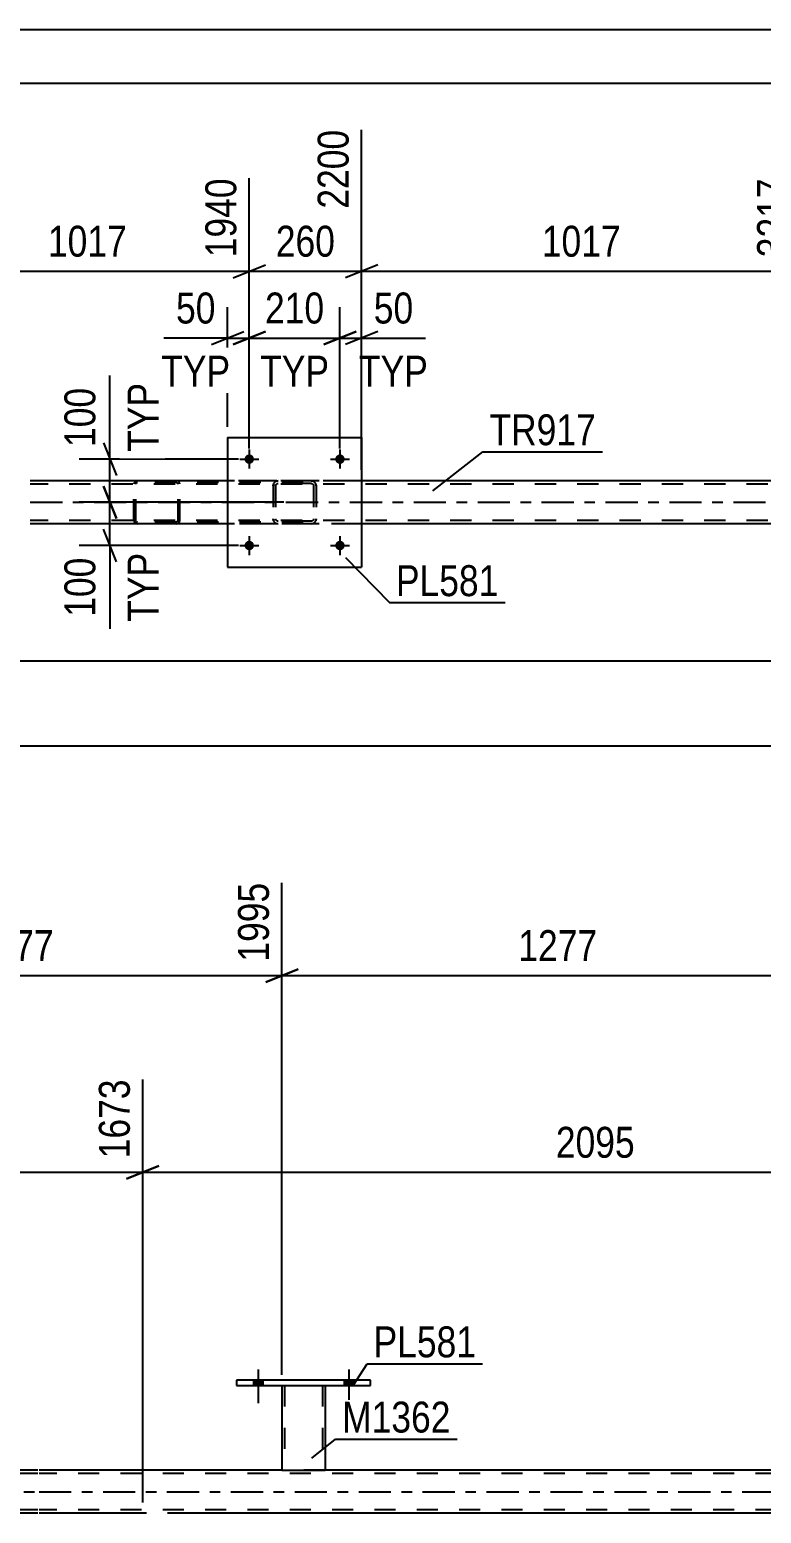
# Model space of a CAD drawing. Header units: millimetres. Extents: x 0 to 841, y 0 to 594.
# Drawn here: x 95.8 to 163.5, y 456.5 to 594 of the extents above; entities that cross this region are included whole.
import ezdxf

# ---------------------------------------------------------------- set-up
doc = ezdxf.new("R2010")
doc.units = ezdxf.units.MM
doc.linetypes.add('DXK_LINE_DOT2', pattern=[3.9198, 1.9599, -1.9599])
doc.linetypes.add('DXK_LINE_DOT3', pattern=[5.9187, 2.979, -0.9799, 0.9799, -0.9799])
doc.styles.add('Arial Narrow', font='ARIALN.TTF', dxfattribs={"height": 0.2})

# ---------------------------------------------------------------- blocks, each defined once
blk = doc.blocks.new('Unknown-814735391-1133')
at = {"color": 5, "linetype": 'Continuous'}
for p, q in [((841, 594), (0, 594)), ((836, 589), (5, 589))]:
    blk.add_line(p, q, dxfattribs=at)
blk = doc.blocks.new('Bolt-814735391-5138 - 5134')
at = {"linetype": 'Continuous'}
for points in [[(116.55, 554.21, -1), (115.67, 554.21, -1)], [(124.95, 554.21, -1), (124.07, 554.21, -1)]]:
    blk.add_hatch(color=1, dxfattribs=at).paths.add_polyline_path(points)
at = {"color": 1, "linetype": 'Continuous'}
for p, q in [((115.23, 554.21), (116.99, 554.21)), ((116.11, 555.09), (116.11, 553.33)), ((123.63, 554.21), (125.39, 554.21)), ((124.51, 555.09), (124.51, 553.33))]:
    blk.add_line(p, q, dxfattribs=at)
blk = doc.blocks.new('Bolt-814735391-5139 - 5134')
at = {"linetype": 'Continuous'}
for points in [[(116.55, 546.21, -1), (115.67, 546.21, -1)], [(124.95, 546.21, -1), (124.07, 546.21, -1)]]:
    blk.add_hatch(color=1, dxfattribs=at).paths.add_polyline_path(points)
at = {"color": 1, "linetype": 'Continuous'}
for p, q in [((116.11, 547.09), (116.11, 545.33)), ((124.51, 547.09), (124.51, 545.33)), ((115.23, 546.21), (116.99, 546.21)), ((123.63, 546.21), (125.39, 546.21))]:
    blk.add_line(p, q, dxfattribs=at)
blk = doc.blocks.new('Part-814735391-5174 - 5134')
at = {"color": 2, "linetype": 'Continuous'}
for p, q in [((114.11, 556.21), (114.11, 544.21)), ((114.11, 556.21), (126.51, 556.21)), ((126.51, 556.21), (126.51, 544.21)), ((114.11, 544.21), (126.51, 544.21))]:
    blk.add_line(p, q, dxfattribs=at)
blk = doc.blocks.new('Part-814735391-5175 - 5134')
at = {"color": 7, "linetype": 'DXK_LINE_DOT2'}
for p, q in [((118.31, 551.73), (118.35, 551.92)), ((118.35, 551.92), (118.31, 551.73)), ((118.31, 551.73), (118.31, 548.69)), ((118.55, 551.73), (118.57, 551.83)), ((118.55, 551.73), (118.55, 548.69)), ((118.57, 551.83), (118.62, 551.9)), ((118.61, 552.18), (118.79, 552.21)), ((118.79, 552.21), (118.61, 552.18)), ((118.62, 551.9), (118.7, 551.96)), ((118.7, 551.96), (118.79, 551.97)), ((121.83, 552.21), (118.79, 552.21)), ((121.83, 551.97), (118.79, 551.97)), ((121.83, 552.21), (122.02, 552.18)), ((122.02, 552.18), (121.83, 552.21)), ((121.83, 551.97), (121.92, 551.96)), ((121.92, 551.96), (122, 551.9)), ((122, 551.9), (122.05, 551.83)), ((122.05, 551.83), (122.07, 551.73)), ((122.07, 551.73), (122.07, 548.69)), ((122.28, 551.92), (122.31, 551.73)), ((122.31, 551.73), (122.28, 551.92)), ((122.31, 551.73), (122.31, 548.69)), ((118.35, 548.51), (118.31, 548.69)), ((118.31, 548.69), (118.35, 548.51)), ((118.57, 548.6), (118.55, 548.69)), ((118.62, 548.52), (118.57, 548.6)), ((118.7, 548.47), (118.62, 548.52)), ((118.79, 548.45), (118.7, 548.47)), ((121.83, 548.45), (118.79, 548.45)), ((121.92, 548.47), (121.83, 548.45)), ((122, 548.52), (121.92, 548.47)), ((122.05, 548.6), (122, 548.52)), ((122.07, 548.69), (122.05, 548.6)), ((122.31, 548.69), (122.28, 548.51)), ((122.28, 548.51), (122.31, 548.69)), ((118.79, 548.21), (118.61, 548.25)), ((118.61, 548.25), (118.79, 548.21)), ((121.83, 548.21), (118.79, 548.21)), ((122.02, 548.25), (121.83, 548.21)), ((121.83, 548.21), (122.02, 548.25))]:
    blk.add_line(p, q, dxfattribs=at)
at = {"color": 7, "linetype": 'DXK_LINE_DOT3'}
blk.add_line((120.31, 550.21), (120.31, 550.21), dxfattribs=at)
at = {"color": 7, "linetype": 'DXK_LINE_DOT2'}
for centre, start, end in [((118.79, 551.73), 112.5, 157.5), ((118.79, 551.73), 112.5, 157.5), ((121.83, 551.73), 22.5, 67.5), ((121.83, 551.73), 22.5, 67.5), ((118.79, 548.69), 202.5, 247.5), ((118.79, 548.69), 202.5, 247.5), ((121.83, 548.69), 292.5, 337.5), ((121.83, 548.69), 292.5, 337.5)]:
    blk.add_arc(centre, 0.48, start, end, dxfattribs=at)
blk = doc.blocks.new('Part-814735391-5275 - 5134')
at = {"color": 7, "linetype": 'DXK_LINE_DOT2'}
for p, q in [((105.46, 552.02), (105.43, 551.89)), ((105.43, 548.53), (105.43, 551.89)), ((105.6, 551.89), (105.61, 551.95)), ((105.6, 548.53), (105.6, 551.89)), ((105.61, 551.95), (105.65, 552.01)), ((105.77, 552.21), (105.64, 552.19)), ((105.65, 552.01), (105.71, 552.04)), ((105.71, 552.04), (105.77, 552.05)), ((121.1, 552.21), (105.77, 552.21)), ((121.1, 552.05), (105.77, 552.05)), ((109.48, 552.19), (109.35, 552.21)), ((109.35, 552.05), (109.41, 552.04)), ((109.41, 552.04), (109.44, 552.03)), ((109.44, 552.03), (109.47, 552.01)), ((109.47, 552.01), (109.5, 551.95)), ((109.5, 551.95), (109.52, 551.89)), ((109.52, 548.53), (109.52, 551.89)), ((109.69, 551.89), (109.66, 552.02)), ((109.69, 548.53), (109.69, 551.89)), ((105.43, 548.53), (105.46, 548.41)), ((105.61, 548.47), (105.6, 548.53)), ((105.65, 548.42), (105.61, 548.47)), ((109.5, 548.47), (109.47, 548.42)), ((109.52, 548.53), (109.5, 548.47)), ((109.66, 548.41), (109.69, 548.53)), ((105.64, 548.24), (105.77, 548.21)), ((105.65, 548.42), (105.68, 548.4)), ((105.68, 548.4), (105.71, 548.39)), ((105.71, 548.39), (105.77, 548.37)), ((121.1, 548.37), (105.77, 548.37)), ((121.1, 548.21), (105.77, 548.21)), ((109.41, 548.39), (109.35, 548.37)), ((109.35, 548.21), (109.48, 548.24)), ((109.47, 548.42), (109.41, 548.39))]:
    blk.add_line(p, q, dxfattribs=at)
for centre, start, end in [((105.76, 551.88), 110.7583, 155.68), ((109.36, 551.88), 24.32, 69.2417), ((105.76, 548.55), 204.32, 249.2417), ((109.36, 548.55), 290.7583, 335.68)]:
    blk.add_arc(centre, 0.331, start, end, dxfattribs=at)
blk = doc.blocks.new('Part-814735391-5334 - 5134')
at = {"color": 2, "linetype": 'Continuous'}
for p, q in [((114.11, 552.21), (95.83, 552.21)), ((165.19, 552.21), (126.51, 552.21)), ((114.11, 548.21), (95.83, 548.21)), ((165.19, 548.21), (126.51, 548.21))]:
    blk.add_line(p, q, dxfattribs=at)
at = {"color": 7, "linetype": 'DXK_LINE_DOT2'}
for p, q in [((759.93, 551.89), (95.83, 551.89)), ((759.93, 552.21), (114.11, 552.21)), ((126.51, 552.21), (114.11, 552.21)), ((759.93, 548.53), (95.83, 548.53)), ((756.77, 548.21), (95.83, 548.21)), ((126.51, 548.21), (114.11, 548.21))]:
    blk.add_line(p, q, dxfattribs=at)
at = {"color": 7, "linetype": 'DXK_LINE_DOT3'}
blk.add_line((95.83, 550.21), (759.93, 550.21), dxfattribs=at)
blk = doc.blocks.new('Bolt-814735391-3303 - 3299')
at = {"linetype": 'Continuous'}
for points in [[(116.49, 468.39), (117.37, 468.39), (117.37, 468.87), (116.49, 468.87)], [(124.89, 468.39), (125.77, 468.39), (125.77, 468.87), (124.89, 468.87)]]:
    blk.add_hatch(color=1, dxfattribs=at).paths.add_polyline_path(points)
at = {"color": 1, "linetype": 'Continuous'}
for p, q in [((116.49, 468.87), (116.49, 468.39)), ((116.93, 469.87), (116.93, 466.75)), ((117.37, 468.87), (117.37, 468.39)), ((124.89, 468.87), (124.89, 468.39)), ((125.33, 469.87), (125.33, 466.75)), ((125.77, 468.87), (125.77, 468.39))]:
    blk.add_line(p, q, dxfattribs=at)
blk = doc.blocks.new('Bolt-814735391-3304 - 3299')
at = {"linetype": 'Continuous'}
for points in [[(116.49, 468.39), (117.37, 468.39), (117.37, 468.87), (116.49, 468.87)], [(124.89, 468.39), (125.77, 468.39), (125.77, 468.87), (124.89, 468.87)]]:
    blk.add_hatch(color=1, dxfattribs=at).paths.add_polyline_path(points)
at = {"color": 1, "linetype": 'Continuous'}
for p, q in [((116.49, 468.87), (116.49, 468.39)), ((116.93, 469.87), (116.93, 466.75)), ((117.37, 468.87), (117.37, 468.39)), ((124.89, 468.87), (124.89, 468.39)), ((125.33, 469.87), (125.33, 466.75)), ((125.77, 468.87), (125.77, 468.39))]:
    blk.add_line(p, q, dxfattribs=at)
blk = doc.blocks.new('Part-814735391-3368 - 3299')
at = {"color": 2, "linetype": 'Continuous'}
for p, q in [((119.13, 468.39), (119.13, 460.55)), ((123.13, 468.39), (123.13, 460.55)), ((119.13, 460.55), (123.13, 460.55))]:
    blk.add_line(p, q, dxfattribs=at)
at = {"color": 7, "linetype": 'DXK_LINE_DOT2'}
for p, q in [((119.13, 468.39), (123.13, 468.39)), ((119.13, 468.39), (119.13, 468.39)), ((119.13, 468.39), (119.13, 468.39)), ((119.37, 468.39), (119.37, 460.55)), ((122.89, 468.39), (122.89, 460.55)), ((123.13, 468.39), (123.13, 468.39)), ((123.13, 468.39), (123.13, 468.39)), ((122.83, 460.55), (122.87, 460.55)), ((122.83, 460.55), (122.87, 460.55)), ((122.87, 460.55), (122.89, 460.55)), ((122.87, 460.55), (122.89, 460.55))]:
    blk.add_line(p, q, dxfattribs=at)
blk = doc.blocks.new('Part-814735391-3363 - 3299')
at = {"color": 2, "linetype": 'Continuous'}
for p, q in [((114.93, 468.87), (114.93, 468.39)), ((127.33, 468.87), (114.93, 468.87)), ((127.33, 468.39), (127.33, 468.87)), ((114.93, 468.39), (127.33, 468.39))]:
    blk.add_line(p, q, dxfattribs=at)
blk = doc.blocks.new('Part-814735391-3633 - 3299')
at = {"color": 2, "linetype": 'Continuous'}
for p, q in [((96.55, 460.55), (55.78, 460.55)), ((119.13, 460.55), (96.65, 460.55)), ((170.21, 460.55), (123.13, 460.55)), ((96.55, 456.55), (55.78, 456.55)), ((106.25, 456.55), (96.65, 456.55)), ((190.07, 456.55), (110.51, 456.55))]:
    blk.add_line(p, q, dxfattribs=at)
at = {"color": 7, "linetype": 'DXK_LINE_DOT2'}
for p, q in [((123.13, 460.55), (119.13, 460.55)), ((96.55, 460.23), (55.78, 460.23)), ((760.75, 460.23), (96.65, 460.23)), ((96.55, 456.87), (55.78, 456.87)), ((760.75, 456.87), (96.65, 456.87)), ((110.51, 456.55), (106.25, 456.55))]:
    blk.add_line(p, q, dxfattribs=at)
at = {"color": 7, "linetype": 'DXK_LINE_DOT3'}
for p, q in [((55.78, 458.55), (96.55, 458.55)), ((96.65, 458.55), (760.75, 458.55))]:
    blk.add_line(p, q, dxfattribs=at)
blk = doc.blocks.new('StraightDimension-814735391-9602 - 5134')
at = {"color": 7, "linetype": 'Continuous'}
for p, q in [((86.13, 553.21), (86.13, 582.9)), ((116.11, 555.21), (116.11, 580.23)), ((87.63, 572.22), (84.63, 571.02)), ((114.61, 571.02), (117.61, 572.22)), ((86.13, 571.62), (116.11, 571.62))]:
    blk.add_line(p, q, dxfattribs=at)
at = {"color": 0}
blk.add_wipeout([(105.38, 572.37), (105.38, 576.57), (96.87, 576.57), (96.87, 572.37)], dxfattribs=at)
at = {"color": 3, "style": 'Arial Narrow'}
blk.add_text('1017', height=2.863, dxfattribs=at).set_placement((97.47, 572.97))
at = {"color": 0, "linetype": 'Continuous'}
blk.add_wipeout([(115.51, 580.83), (111.31, 580.83), (111.31, 572.32), (115.51, 572.32)], dxfattribs=at)
at = {"color": 3, "linetype": 'Continuous', "style": 'Arial Narrow'}
blk.add_text('1940', height=2.863, rotation=90.0002, dxfattribs=at).set_placement((114.91, 572.92))
blk = doc.blocks.new('StraightDimension-814735391-5972 - 5134')
at = {"color": 7, "linetype": 'Continuous'}
for p, q in [((102.61, 551.71), (103.81, 548.71)), ((119.31, 550.21), (100.36, 550.21)), ((103.21, 546.21), (103.21, 550.21)), ((103.81, 544.71), (102.61, 547.71)), ((115.11, 546.21), (100.36, 546.21)), ((103.21, 546.21), (103.21, 538.48)), ((103.21, 546.21), (103.21, 538.48))]:
    blk.add_line(p, q, dxfattribs=at)
at = {"color": 0, "linetype": 'Continuous'}
blk.add_wipeout([(108.31, 546.14), (104.11, 546.14), (104.11, 538.55), (108.31, 538.55)], dxfattribs=at)
at = {"color": 0}
blk.add_wipeout([(102.46, 545.69), (98.26, 545.69), (98.26, 539.01), (102.46, 539.01)], dxfattribs=at)
at = {"color": 3, "style": 'Arial Narrow'}
blk.add_text('100', height=2.863, rotation=90.0002, dxfattribs=at).set_placement((101.86, 539.61))
at = {"color": 3, "linetype": 'Continuous', "style": 'Arial Narrow'}
blk.add_text('TYP', height=2.863, rotation=90.0002, dxfattribs=at).set_placement((107.71, 539.15))
blk = doc.blocks.new('StraightDimension-814735391-9601 - 5134')
at = {"color": 7, "linetype": 'Continuous'}
for p, q in [((126.51, 553.21), (126.51, 584.73)), ((116.11, 555.21), (116.11, 580.23)), ((114.61, 571.02), (117.61, 572.22)), ((128.01, 572.22), (125.01, 571.02)), ((116.11, 571.62), (126.51, 571.62))]:
    blk.add_line(p, q, dxfattribs=at)
at = {"color": 0}
blk.add_wipeout([(124.65, 572.37), (124.65, 576.57), (117.97, 576.57), (117.97, 572.37)], dxfattribs=at)
at = {"color": 3, "style": 'Arial Narrow'}
blk.add_text('260', height=2.863, dxfattribs=at).set_placement((118.57, 572.97))
at = {"color": 0, "linetype": 'Continuous'}
blk.add_wipeout([(125.91, 585.33), (121.71, 585.33), (121.71, 576.82), (125.91, 576.82)], dxfattribs=at)
at = {"color": 3, "linetype": 'Continuous', "style": 'Arial Narrow'}
blk.add_text('2200', height=2.863, rotation=90.0002, dxfattribs=at).set_placement((125.31, 577.42))
blk = doc.blocks.new('StraightDimension-814735391-5386 - 5134')
at = {"color": 7, "linetype": 'Continuous'}
blk.add_line((53.91, 535.53), (759.93, 535.53), dxfattribs=at)
blk = doc.blocks.new('StraightDimension-814735391-5929 - 5134')
at = {"color": 7, "linetype": 'Continuous'}
for p, q in [((114.11, 557.21), (114.11, 568.28)), ((116.11, 555.21), (116.11, 568.28)), ((114.11, 565.43), (108.21, 565.43)), ((114.11, 565.43), (108.21, 565.43)), ((112.61, 564.83), (115.61, 566.03)), ((114.11, 565.43), (116.11, 565.43)), ((117.61, 566.03), (114.61, 564.83))]:
    blk.add_line(p, q, dxfattribs=at)
at = {"color": 0}
blk.add_wipeout([(113.59, 566.18), (113.59, 570.38), (108.73, 570.38), (108.73, 566.18)], dxfattribs=at)
at = {"color": 0, "linetype": 'Continuous'}
blk.add_wipeout([(114.95, 560.33), (114.95, 564.53), (107.36, 564.53), (107.36, 560.33)], dxfattribs=at)
at = {"color": 3, "style": 'Arial Narrow'}
blk.add_text('50', height=2.863, dxfattribs=at).set_placement((109.33, 566.78))
at = {"color": 3, "linetype": 'Continuous', "style": 'Arial Narrow'}
blk.add_text('TYP', height=2.863, dxfattribs=at).set_placement((107.96, 560.93))
blk = doc.blocks.new('StraightDimension-814735391-5942 - 5134')
at = {"color": 7, "linetype": 'Continuous'}
for p, q in [((116.11, 555.21), (116.11, 568.28)), ((124.51, 555.21), (124.51, 568.28)), ((114.61, 564.83), (117.61, 566.03)), ((116.11, 565.43), (124.51, 565.43)), ((126.01, 566.03), (123.01, 564.83))]:
    blk.add_line(p, q, dxfattribs=at)
at = {"color": 0}
blk.add_wipeout([(123.65, 566.18), (123.65, 570.38), (116.97, 570.38), (116.97, 566.18)], dxfattribs=at)
at = {"color": 0, "linetype": 'Continuous'}
blk.add_wipeout([(124.11, 560.33), (124.11, 564.53), (116.52, 564.53), (116.52, 560.33)], dxfattribs=at)
at = {"color": 3, "style": 'Arial Narrow'}
blk.add_text('210', height=2.863, dxfattribs=at).set_placement((117.57, 566.78))
at = {"color": 3, "linetype": 'Continuous', "style": 'Arial Narrow'}
blk.add_text('TYP', height=2.863, dxfattribs=at).set_placement((117.12, 560.93))
blk = doc.blocks.new('StraightDimension-814735391-5958 - 5134')
at = {"color": 7, "linetype": 'Continuous'}
for p, q in [((124.51, 555.21), (124.51, 568.28)), ((126.51, 557.21), (126.51, 568.28)), ((123.01, 564.83), (126.01, 566.03)), ((124.51, 565.43), (126.51, 565.43)), ((128.01, 566.03), (125.01, 564.83)), ((126.51, 565.43), (132.42, 565.43)), ((126.51, 565.43), (132.42, 565.43))]:
    blk.add_line(p, q, dxfattribs=at)
at = {"color": 0}
blk.add_wipeout([(131.89, 566.18), (131.89, 570.38), (127.04, 570.38), (127.04, 566.18)], dxfattribs=at)
at = {"color": 0, "linetype": 'Continuous'}
blk.add_wipeout([(133.26, 560.33), (133.26, 564.53), (125.67, 564.53), (125.67, 560.33)], dxfattribs=at)
at = {"color": 3, "style": 'Arial Narrow'}
blk.add_text('50', height=2.863, dxfattribs=at).set_placement((127.64, 566.78))
at = {"color": 3, "linetype": 'Continuous', "style": 'Arial Narrow'}
blk.add_text('TYP', height=2.863, dxfattribs=at).set_placement((126.27, 560.93))
blk = doc.blocks.new('StraightDimension-814735391-5995 - 5134')
at = {"color": 7, "linetype": 'Continuous'}
for p, q in [((103.21, 554.21), (103.21, 561.95)), ((103.21, 554.21), (103.21, 561.95)), ((102.61, 555.71), (103.81, 552.71)), ((115.11, 554.21), (100.36, 554.21)), ((103.21, 550.21), (103.21, 554.21)), ((103.81, 548.71), (102.61, 551.71)), ((119.31, 550.21), (100.36, 550.21))]:
    blk.add_line(p, q, dxfattribs=at)
at = {"color": 0}
blk.add_wipeout([(102.46, 561.42), (98.26, 561.42), (98.26, 554.74), (102.46, 554.74)], dxfattribs=at)
at = {"color": 0, "linetype": 'Continuous'}
blk.add_wipeout([(108.31, 561.88), (104.11, 561.88), (104.11, 554.29), (108.31, 554.29)], dxfattribs=at)
at = {"color": 3, "linetype": 'Continuous', "style": 'Arial Narrow'}
blk.add_text('TYP', height=2.863, rotation=90.0002, dxfattribs=at).set_placement((107.71, 554.89))
at = {"color": 3, "style": 'Arial Narrow'}
blk.add_text('100', height=2.863, rotation=90.0002, dxfattribs=at).set_placement((101.86, 555.34))
blk = doc.blocks.new('StraightDimension-814735391-9600 - 5134')
at = {"color": 7, "linetype": 'Continuous'}
for p, q in [((126.51, 553.21), (126.51, 584.73)), ((167.19, 555.21), (167.19, 580.23)), ((128.01, 572.22), (125.01, 571.02)), ((165.69, 571.02), (168.69, 572.22)), ((126.51, 571.62), (167.19, 571.62))]:
    blk.add_line(p, q, dxfattribs=at)
at = {"color": 0}
blk.add_wipeout([(151.11, 572.37), (151.11, 576.57), (142.6, 576.57), (142.6, 572.37)], dxfattribs=at)
at = {"color": 3, "style": 'Arial Narrow'}
blk.add_text('1017', height=2.863, dxfattribs=at).set_placement((143.2, 572.97))
at = {"color": 0, "linetype": 'Continuous'}
blk.add_wipeout([(166.59, 580.83), (162.39, 580.83), (162.39, 572.32), (166.59, 572.32)], dxfattribs=at)
at = {"color": 3, "linetype": 'Continuous', "style": 'Arial Narrow'}
blk.add_text('3217', height=2.863, rotation=90.0002, dxfattribs=at).set_placement((165.99, 572.92))
blk = doc.blocks.new('StraightDimension-814735391-12029 - 5134')
at = {"color": 7, "linetype": 'Continuous'}
blk.add_line((53.27, 527.66), (760.57, 527.66), dxfattribs=at)
blk = doc.blocks.new('StraightDimension-814735391-4593 - 3299')
at = {"color": 7, "linetype": 'Continuous'}
for p, q in [((106.25, 457.54), (106.25, 496.75)), ((45.56, 466.05), (45.56, 491.27)), ((47.06, 488.74), (44.06, 487.54)), ((45.56, 488.14), (106.25, 488.14)), ((104.75, 487.54), (107.75, 488.74))]:
    blk.add_line(p, q, dxfattribs=at)
at = {"color": 0}
blk.add_wipeout([(80.16, 488.89), (80.16, 493.09), (71.65, 493.09), (71.65, 488.89)], dxfattribs=at)
at = {"color": 3, "style": 'Arial Narrow'}
blk.add_text('1673', height=2.863, dxfattribs=at).set_placement((72.25, 489.49))
at = {"color": 0, "linetype": 'Continuous'}
for points in [[(105.65, 497.35), (101.45, 497.35), (101.45, 488.84), (105.65, 488.84)], [(44.96, 491.87), (40.76, 491.87), (40.76, 488.84), (44.96, 488.84)]]:
    blk.add_wipeout(points, dxfattribs=at)
at = {"color": 3, "linetype": 'Continuous', "style": 'Arial Narrow'}
for s, height, p in [('1673', 2.863, (105.05, 489.44)), ('0', 2.86, (44.36, 489.44))]:
    blk.add_text(s, height=height, rotation=90.0002, dxfattribs=at).set_placement(p)
blk = doc.blocks.new('StraightDimension-814735391-8039 - 3299')
at = {"color": 7, "linetype": 'Continuous'}
for p, q in [((119.13, 469.39), (119.13, 514.97)), ((170.21, 469.39), (170.21, 514.97)), ((120.63, 506.96), (117.63, 505.76)), ((119.13, 506.36), (170.21, 506.36)), ((168.71, 505.76), (171.71, 506.96))]:
    blk.add_line(p, q, dxfattribs=at)
at = {"color": 0}
blk.add_wipeout([(148.93, 507.11), (148.93, 511.31), (140.42, 511.31), (140.42, 507.11)], dxfattribs=at)
at = {"color": 3, "style": 'Arial Narrow'}
blk.add_text('1277', height=2.863, dxfattribs=at).set_placement((141.02, 507.71))
at = {"color": 0, "linetype": 'Continuous'}
blk.add_wipeout([(169.61, 515.57), (165.41, 515.57), (165.41, 507.06), (169.61, 507.06)], dxfattribs=at)
at = {"color": 3, "linetype": 'Continuous', "style": 'Arial Narrow'}
blk.add_text('3272', height=2.863, rotation=90.0002, dxfattribs=at).set_placement((169.01, 507.66))
blk = doc.blocks.new('StraightDimension-814735391-4576 - 3299')
at = {"color": 7, "linetype": 'Continuous'}
for p, q in [((106.25, 457.54), (106.25, 496.75)), ((190.07, 457.54), (190.07, 496.75)), ((107.75, 488.74), (104.75, 487.54)), ((106.25, 488.14), (190.07, 488.14)), ((188.57, 487.54), (191.57, 488.74))]:
    blk.add_line(p, q, dxfattribs=at)
at = {"color": 0}
blk.add_wipeout([(152.41, 488.89), (152.41, 493.09), (143.9, 493.09), (143.9, 488.89)], dxfattribs=at)
at = {"color": 3, "style": 'Arial Narrow'}
blk.add_text('2095', height=2.863, dxfattribs=at).set_placement((144.5, 489.49))
at = {"color": 0, "linetype": 'Continuous'}
blk.add_wipeout([(189.47, 497.35), (185.27, 497.35), (185.27, 488.84), (189.47, 488.84)], dxfattribs=at)
at = {"color": 3, "linetype": 'Continuous', "style": 'Arial Narrow'}
blk.add_text('3769', height=2.863, rotation=90.0002, dxfattribs=at).set_placement((188.87, 489.44))
blk = doc.blocks.new('StraightDimension-814735391-8040 - 3299')
at = {"color": 7, "linetype": 'Continuous'}
for p, q in [((119.13, 469.39), (119.13, 514.97)), ((69.58, 469.39), (69.58, 513.14)), ((71.08, 506.96), (68.08, 505.76)), ((69.58, 506.36), (119.13, 506.36)), ((117.63, 505.76), (120.63, 506.96))]:
    blk.add_line(p, q, dxfattribs=at)
at = {"color": 0}
blk.add_wipeout([(98.61, 507.11), (98.61, 511.31), (90.1, 511.31), (90.1, 507.11)], dxfattribs=at)
at = {"color": 3, "style": 'Arial Narrow'}
blk.add_text('1277', height=2.863, dxfattribs=at).set_placement((90.7, 507.71))
at = {"color": 0, "linetype": 'Continuous'}
blk.add_wipeout([(118.53, 515.57), (114.33, 515.57), (114.33, 507.06), (118.53, 507.06)], dxfattribs=at)
at = {"color": 3, "linetype": 'Continuous', "style": 'Arial Narrow'}
blk.add_text('1995', height=2.863, rotation=90.0002, dxfattribs=at).set_placement((117.93, 507.66))
blk = doc.blocks.new('Mark-814735391-5170 - 5134')
at = {"color": 0}
blk.add_wipeout([(139.19, 541.52), (139.19, 544.52), (129.69, 544.52), (129.69, 541.52)], dxfattribs=at)
blk.add_wipeout([(139.19, 541.52), (139.19, 544.52), (129.69, 544.52), (129.69, 541.52)], dxfattribs=at)
at = {"color": 30, "linetype": 'Continuous'}
for p, q in [((125.02, 545.11), (129.09, 540.92)), ((129.09, 540.92), (139.79, 540.92))]:
    blk.add_line(p, q, dxfattribs=at)
at = {"color": 3, "style": 'Arial Narrow'}
blk.add_text('PL581', height=2.863, dxfattribs=at).set_placement((129.69, 541.52))
blk = doc.blocks.new('Mark-814735391-5330 - 5134')
at = {"color": 0}
blk.add_wipeout([(148.21, 555.5), (148.21, 558.5), (138.35, 558.5), (138.35, 555.5)], dxfattribs=at)
blk.add_wipeout([(148.21, 555.5), (148.21, 558.5), (138.35, 558.5), (138.35, 555.5)], dxfattribs=at)
at = {"color": 30, "linetype": 'Continuous'}
for p, q in [((133.1, 551.26), (137.75, 554.9)), ((137.75, 554.9), (148.81, 554.9))]:
    blk.add_line(p, q, dxfattribs=at)
at = {"color": 3, "style": 'Arial Narrow'}
blk.add_text('TR917', height=2.863, dxfattribs=at).set_placement((138.35, 555.5))
blk = doc.blocks.new('Mark-814735391-3359 - 3299')
at = {"color": 0}
blk.add_wipeout([(137.12, 471), (137.12, 474), (127.62, 474), (127.62, 471)], dxfattribs=at)
blk.add_wipeout([(137.12, 471), (137.12, 474), (127.62, 474), (127.62, 471)], dxfattribs=at)
at = {"color": 30, "linetype": 'Continuous'}
for p, q in [((125.74, 468.39), (127.02, 470.4)), ((127.02, 470.4), (137.72, 470.4))]:
    blk.add_line(p, q, dxfattribs=at)
at = {"color": 3, "style": 'Arial Narrow'}
blk.add_text('PL581', height=2.863, dxfattribs=at).set_placement((127.62, 471))
blk = doc.blocks.new('Mark-814735391-3364 - 3299')
at = {"color": 0}
blk.add_wipeout([(134.76, 464.03), (134.76, 467.03), (124.71, 467.03), (124.71, 464.03)], dxfattribs=at)
blk.add_wipeout([(134.76, 464.03), (134.76, 467.03), (124.71, 467.03), (124.71, 464.03)], dxfattribs=at)
at = {"color": 30, "linetype": 'Continuous'}
for p, q in [((121.91, 461.65), (124.11, 463.43)), ((124.11, 463.43), (135.36, 463.43))]:
    blk.add_line(p, q, dxfattribs=at)
at = {"color": 3, "style": 'Arial Narrow'}
blk.add_text('M1362', height=2.863, dxfattribs=at).set_placement((124.71, 464.03))

msp = doc.modelspace()

# ---------------------------------------------------------------- block references
for name in ['Unknown-814735391-1133', 'Part-814735391-5174 - 5134', 'Part-814735391-5334 - 5134', 'Bolt-814735391-5138 - 5134', 'Part-814735391-5275 - 5134', 'Part-814735391-5175 - 5134', 'Bolt-814735391-5139 - 5134', 'Part-814735391-3363 - 3299', 'Bolt-814735391-3303 - 3299', 'Bolt-814735391-3304 - 3299', 'Part-814735391-3368 - 3299', 'Part-814735391-3633 - 3299']:
    msp.add_blockref(name, (0, 0))

# ---------------------------------------------------------------- next in the draw order: block references
for name in ['StraightDimension-814735391-9602 - 5134', 'StraightDimension-814735391-5972 - 5134', 'StraightDimension-814735391-8039 - 3299', 'StraightDimension-814735391-4593 - 3299']:
    msp.add_blockref(name, (0, 0))

# ---------------------------------------------------------------- next in the draw order: block references
for name in ['StraightDimension-814735391-9601 - 5134', 'StraightDimension-814735391-5386 - 5134', 'StraightDimension-814735391-4576 - 3299']:
    msp.add_blockref(name, (0, 0))

# ---------------------------------------------------------------- next in the draw order: block references
for name in ['StraightDimension-814735391-5929 - 5134', 'StraightDimension-814735391-12029 - 5134', 'StraightDimension-814735391-8040 - 3299', 'Mark-814735391-3359 - 3299', 'Mark-814735391-3364 - 3299']:
    msp.add_blockref(name, (0, 0))

# ---------------------------------------------------------------- next in the draw order: block references
for name in ['StraightDimension-814735391-5942 - 5134', 'Mark-814735391-5170 - 5134']:
    msp.add_blockref(name, (0, 0))

# ---------------------------------------------------------------- next in the draw order: block references
for name in ['StraightDimension-814735391-5958 - 5134', 'StraightDimension-814735391-5995 - 5134']:
    msp.add_blockref(name, (0, 0))

# ---------------------------------------------------------------- next in the draw order: block references
msp.add_blockref('StraightDimension-814735391-9600 - 5134', (0, 0))

# ---------------------------------------------------------------- next in the draw order: block references
msp.add_blockref('Mark-814735391-5330 - 5134', (0, 0))

doc.saveas('drawing.dxf')
